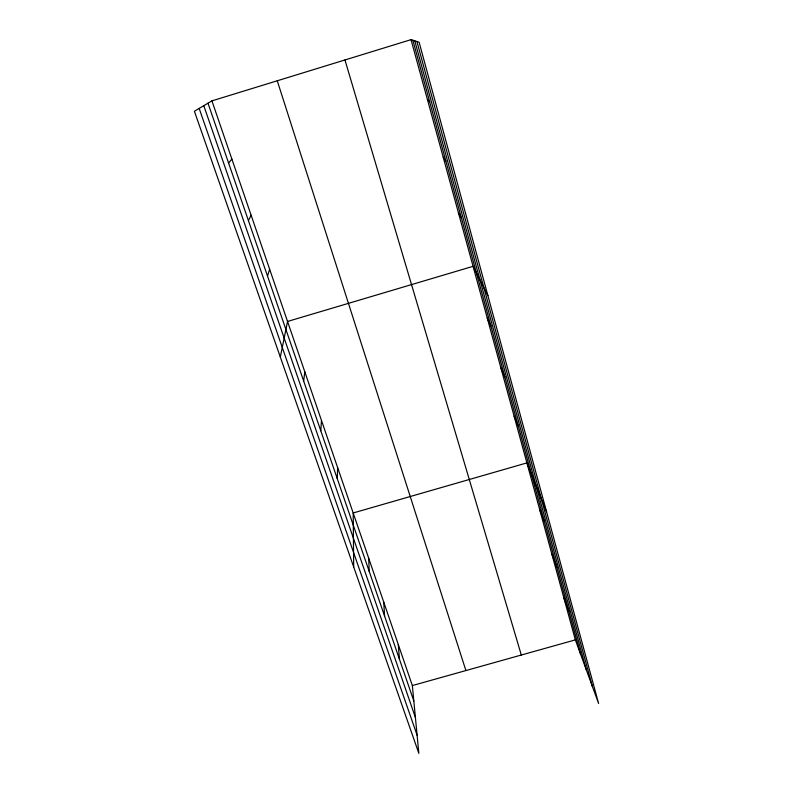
<?xml version="1.0" encoding="UTF-8"?>
<svg xmlns="http://www.w3.org/2000/svg" width="793" height="793" viewBox="0 0 793 793"><rect width="100%" height="100%" fill="white"/><g stroke="black" fill="none" stroke-linecap="round" stroke-linejoin="round"><path stroke-width="1.19" d="M337.322 478.813L337.6 467.503M320.788 430.777L321.482 420.478M303.66 381.036L304.799 371.828M280.325 357.078L287.542 321.452L473.084 266.319L487.913 295.68M267.509 276.043L269.65 269.283M248.417 220.593L251.113 215.19M228.592 163.011L231.883 159.096M211.929 100.87L194.394 111.248L418.843 753.35L412.35 685.568L211.929 100.87L411.032 39.65L419.11 42.198L598.606 703.49L575.351 639.882L411.032 39.65M412.35 685.568L575.351 639.882M427.417 99.512L429.657 101.772M443.198 157.163L445.835 160.989M458.413 212.732L461.417 218.006M487.239 318.043L490.897 325.903M500.918 367.982L504.863 377.002M514.122 416.236L518.344 426.337M546.575 511.792L526.899 462.894L353.192 512.972L353.688 566.955M539.617 509.374L544.315 521.417M551.928 554.317L556.845 567.243M563.823 597.793L568.948 611.542M199.162 108.423L417.108 735.22M203.781 105.687L415.403 717.457M207.994 103.189L413.837 701.032M277.263 80.777L465.897 670.561M344.955 59.971L521.308 655.028M416.91 41.504L592.381 686.46M414.789 40.83L586.285 669.788M412.846 40.225L580.654 654.384M398.274 644.511L399.454 659.261M383.743 602.105L384.585 616.082M368.715 558.282L369.211 571.426"/></g></svg>
